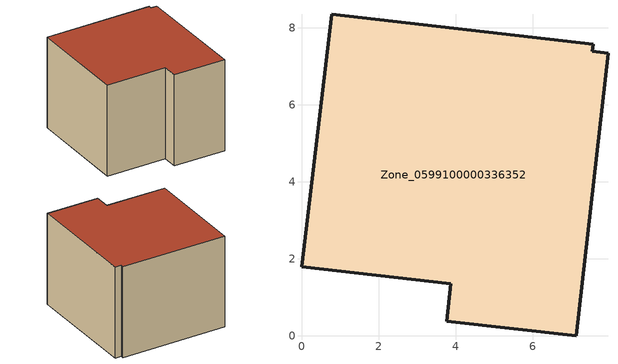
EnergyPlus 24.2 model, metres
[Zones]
Zone_0599100000336352
 floor ground (C_G): 3.88,1.36 0,1.8 0.78,8.36 7.58,7.58 7.55,7.4 7.96,7.35 7.13,0 3.77,0.38 z0
 wall outside (C_F): 7.58,7.58 0.78,8.36 0,1.8 3.88,1.36 3.77,0.38 7.13,0 7.96,7.35 7.55,7.4 7.58,7.58 z0:5.96
 roof outside (C_R): 7.13,0 7.96,7.35 7.55,7.4 7.58,7.58 0.78,8.36 0,1.8 3.88,1.36 3.77,0.38 z5.96
[BUILDING]
Pand.0599100000336352: North Axis=0; Terrain=City; Loads Convergence Tolerance Value=0.04; Temperature Convergence Tolerance Value=0.4; Solar Distribution=FullExterior; Maximum Number of Warmup Days=25; Minimum Number of Warmup Days=1
[Site:Location]
Rotterdam.The.Hague.AP_ZH_NLD Design_Conditions: Latitude=51.96; Longitude=4.45; Time Zone=1; Elevation=-4.5
[SITE:GROUNDTEMPERATURE:BUILDINGSURFACE]
18, 18, 18, 18, 18, 18, 18, 18, 18, 18, 18, 18
[MATERIAL] Thermal Absorptance=0.9; Solar Absorptance=0.7; Visible Absorptance=0.7
Name | Roughness | Thickness | Conductivity | Density | Specific Heat
G.TI.1975-1991 | MediumSmooth | 0.15 | 0.288461 | 540 | 1210
F.TI.1975-1991 | Rough | 0.3 | 0.230769 | 1920 | 840
R.TI.1975-1991 | MediumRough | 0.2 | 0.153846 | 1500 | 1000
[CONSTRUCTION]
C_G: G.TI.1975-1991
C_F: F.TI.1975-1991
C_R: R.TI.1975-1991
[ZONE]
Zone_0599100000336352: Type=1; Multiplier=1; Ceiling Height=Autocalculate; Volume=Autocalculate; Floor Area=autocalculate; Part of Total Floor Area=Yes
[ZONEINFILTRATION:DESIGNFLOWRATE]
Infil_Zone_0599100000336352: Zone or ZoneList or Space or SpaceList=Zone_0599100000336352; Schedule=AlwaysOn; Design Flow Rate Calculation Method=Flow/Area; Flow Rate per Floor Area=0.003; Constant Term Coefficient=1; Temperature Term Coefficient=0; Velocity Term Coefficient=0; Velocity Squared Term Coefficient=0
[HVACTEMPLATE:ZONE:IDEALLOADSAIRSYSTEM]
Zone_0599100000336352: Maximum Heating Supply Air Temperature=50; Minimum Cooling Supply Air Temperature=13; Maximum Heating Supply Air Humidity Ratio=0.0156; Minimum Cooling Supply Air Humidity Ratio=0.0077; Heating Limit=NoLimit; Cooling Limit=NoLimit; Dehumidification Control Type=ConstantSensibleHeatRatio; Cooling Sensible Heat Ratio=0.7; Dehumidification Setpoint=60; Humidification Control Type=None; Humidification Setpoint=30; Outdoor Air Method=None; Outdoor Air Flow Rate per Person=0.00944; Outdoor Air Flow Rate per Zone Floor Area=0; Outdoor Air Flow Rate per Zone=0; Demand Controlled Ventilation Type=None; Outdoor Air Economizer Type=NoEconomizer; Heat Recovery Type=None; Sensible Heat Recovery Effectiveness=0.7; Latent Heat Recovery Effectiveness=0.65
[ZONECONTROL:THERMOSTAT]
ThermostatControl_Zone_0599100000336352: Zone or ZoneList=Zone_0599100000336352; Control Type Schedule=DualSetpointControlType; Control 1=Thermostat_Zone_0599100000336352; Temperature Difference Between Cutout And Setpoint=0
[THERMOSTATSETPOINT:DUALSETPOINT]
Thermostat_Zone_0599100000336352: Heating Setpoint Temperature Schedule=HeatingSetpoint_Zone_0599100000336352; Cooling Setpoint Temperature Schedule=CoolingSetpoint_Zone_0599100000336352
[SCHEDULE:COMPACT]
HeatingSetpoint_Zone_0599100000336352: Through: 12/31, For: AllDays, Until: 24:00, 21
CoolingSetpoint_Zone_0599100000336352: Through: 12/31, For: AllDays, Until: 24:00, 24
DualSetpointControlType: Through: 12/31, For: AllDays, Until: 24:00, 4
AlwaysOn: Through: 12/31, For: AllDays, Until: 24:00, 1
